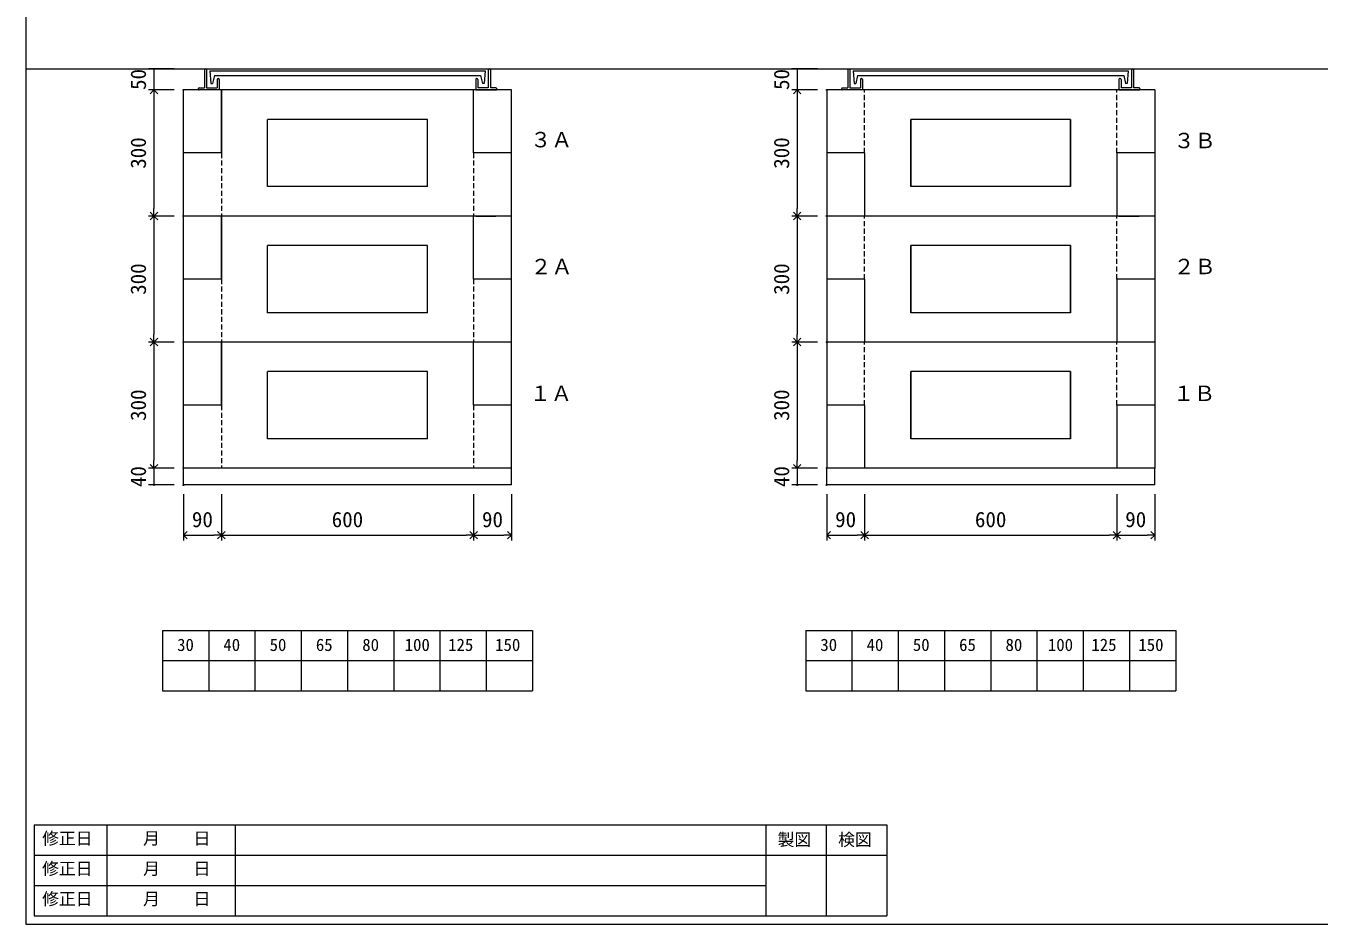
# Model space of a CAD drawing. Units: millimetres, scale not verified. Extents: x -4890 to 18490, y -2301 to 2302.
# Drawn here: x -1230 to 1846, y -1973 to 164 of the extents above; entities that cross this region are included whole.
import ezdxf
from ezdxf.enums import TextEntityAlignment as Align

# ---------------------------------------------------------------- set-up
doc = ezdxf.new("R2010")
doc.units = ezdxf.units.MM
doc.header["$LTSCALE"] = 10
doc.header["$PDMODE"] = 32
doc.header["$PDSIZE"] = 2
for name, pattern in [('DASHED1', [1.8, 1.2, -0.6]), ('USER2', [50.8, 31.75, -6.35, 6.35, -6.35]), ('USER5', [3.185, 0.01, -3.175])]:
    doc.linetypes.add(name, pattern=pattern)
for name, color, linetype, lineweight in [('0-1_Defpoints', 7, 'USER2', 5), ('0-2_waku', 7, 'Continuous', 18), ('0-3_gaikei', 7, 'Continuous', 18), ('0-4_kakure', 7, 'USER5', 18), ('0-5_sunpou', 7, 'Continuous', 5), ('0-8_uchigawa', 6, 'Continuous', 18), ('0-A_futa', 3, 'Continuous', 18), ('0-B_GL', 4, 'Continuous', 18), ('0-D_文字１', 7, 'Continuous', 18)]:
    doc.layers.add(name, color=color, linetype=linetype, lineweight=lineweight)
doc.styles.add('ＭＳ ゴシック', font='')
doc.styles.get('ＭＳ ゴシック').set_extended_font_data('MS Gothic')

# ---------------------------------------------------------------- blocks, each defined once
blk = doc.blocks.new('_Open90')
at = {"layer": '0-5_sunpou'}
blk.add_line((0, 0), (-1, 0), dxfattribs=at)
blk.add_lwpolyline([(-0.5, 0.5), (0, 0), (-0.5, -0.5)], dxfattribs=at)
blk = doc.blocks.new('D70')
at = {"layer": '0-1_Defpoints'}
for p in [(592.32, 2214.36), (522.02, 1914.36), (592.32, 1914.36)]:
    blk.add_point(p, dxfattribs=at)
at = {"layer": '0-5_sunpou'}
for p, q in [((570.32, 2214.36), (509.02, 2214.36)), ((522.02, 2196.36), (522.02, 1932.36)), ((570.32, 1914.36), (509.02, 1914.36))]:
    blk.add_line(p, q, dxfattribs=at)
at = {"layer": '0-5_sunpou', "xscale": 18, "yscale": 18}
for p, rotation in [((522.02, 2214.36), 90), ((522.02, 1914.36), 270)]:
    blk.add_blockref('_Open90', p, dxfattribs=dict(at, rotation=rotation))
at = {"layer": '0-5_sunpou', "style": 'ＭＳ ゴシック'}
blk.add_text('300', height=36.66, rotation=90, dxfattribs=at).set_placement((514.02, 2026.86), align=Align.BOTTOM_LEFT)
blk = doc.blocks.new('D71')
at = {"layer": '0-1_Defpoints'}
for p in [(592.32, 1614.36), (522.02, 1314.36), (592.32, 1314.36)]:
    blk.add_point(p, dxfattribs=at)
at = {"layer": '0-5_sunpou'}
for p, q in [((570.32, 1614.36), (509.02, 1614.36)), ((522.02, 1596.36), (522.02, 1332.36)), ((570.32, 1314.36), (509.02, 1314.36))]:
    blk.add_line(p, q, dxfattribs=at)
at = {"layer": '0-5_sunpou', "xscale": 18, "yscale": 18}
for p, rotation in [((522.02, 1614.36), 90), ((522.02, 1314.36), 270)]:
    blk.add_blockref('_Open90', p, dxfattribs=dict(at, rotation=rotation))
at = {"layer": '0-5_sunpou', "style": 'ＭＳ ゴシック'}
blk.add_text('300', height=36.66, rotation=90, dxfattribs=at).set_placement((514.02, 1426.86), align=Align.BOTTOM_LEFT)
blk = doc.blocks.new('D72')
at = {"layer": '0-1_Defpoints'}
for p in [(2122.32, 2214.36), (2052.02, 1914.36), (2122.32, 1914.36)]:
    blk.add_point(p, dxfattribs=at)
at = {"layer": '0-5_sunpou'}
for p, q in [((2100.32, 2214.36), (2039.02, 2214.36)), ((2052.02, 2196.36), (2052.02, 1932.36)), ((2100.32, 1914.36), (2039.02, 1914.36))]:
    blk.add_line(p, q, dxfattribs=at)
at = {"layer": '0-5_sunpou', "xscale": 18, "yscale": 18}
for p, rotation in [((2052.02, 2214.36), 90), ((2052.02, 1914.36), 270)]:
    blk.add_blockref('_Open90', p, dxfattribs=dict(at, rotation=rotation))
at = {"layer": '0-5_sunpou', "style": 'ＭＳ ゴシック'}
blk.add_text('300', height=36.66, rotation=90, dxfattribs=at).set_placement((2044.02, 2026.86), align=Align.BOTTOM_LEFT)
blk = doc.blocks.new('D73')
at = {"layer": '0-1_Defpoints'}
for p in [(2122.32, 1614.36), (2052.02, 1314.36), (2122.32, 1314.36)]:
    blk.add_point(p, dxfattribs=at)
at = {"layer": '0-5_sunpou'}
for p, q in [((2100.32, 1614.36), (2039.02, 1614.36)), ((2052.02, 1596.36), (2052.02, 1332.36)), ((2100.32, 1314.36), (2039.02, 1314.36))]:
    blk.add_line(p, q, dxfattribs=at)
at = {"layer": '0-5_sunpou', "xscale": 18, "yscale": 18}
for p, rotation in [((2052.02, 1614.36), 90), ((2052.02, 1314.36), 270)]:
    blk.add_blockref('_Open90', p, dxfattribs=dict(at, rotation=rotation))
at = {"layer": '0-5_sunpou', "style": 'ＭＳ ゴシック'}
blk.add_text('300', height=36.66, rotation=90, dxfattribs=at).set_placement((2044.02, 1426.86), align=Align.BOTTOM_LEFT)
blk = doc.blocks.new('D65')
at = {"layer": '0-1_Defpoints'}
for p in [(592.32, 1914.36), (522.02, 1614.36), (592.32, 1614.36)]:
    blk.add_point(p, dxfattribs=at)
at = {"layer": '0-5_sunpou'}
for p, q in [((570.32, 1914.36), (509.02, 1914.36)), ((522.02, 1896.36), (522.02, 1632.36)), ((570.32, 1614.36), (509.02, 1614.36))]:
    blk.add_line(p, q, dxfattribs=at)
at = {"layer": '0-5_sunpou', "xscale": 18, "yscale": 18}
for p, rotation in [((522.02, 1914.36), 90), ((522.02, 1614.36), 270)]:
    blk.add_blockref('_Open90', p, dxfattribs=dict(at, rotation=rotation))
at = {"layer": '0-5_sunpou', "style": 'ＭＳ ゴシック'}
blk.add_text('300', height=36.66, rotation=90, dxfattribs=at).set_placement((514.02, 1726.86), align=Align.BOTTOM_LEFT)
blk = doc.blocks.new('D66')
at = {"layer": '0-1_Defpoints'}
for p in [(2122.32, 1914.36), (2052.02, 1614.36), (2122.32, 1614.36)]:
    blk.add_point(p, dxfattribs=at)
at = {"layer": '0-5_sunpou'}
for p, q in [((2100.32, 1914.36), (2039.02, 1914.36)), ((2052.02, 1896.36), (2052.02, 1632.36)), ((2100.32, 1614.36), (2039.02, 1614.36))]:
    blk.add_line(p, q, dxfattribs=at)
at = {"layer": '0-5_sunpou', "xscale": 18, "yscale": 18}
for p, rotation in [((2052.02, 1914.36), 90), ((2052.02, 1614.36), 270)]:
    blk.add_blockref('_Open90', p, dxfattribs=dict(at, rotation=rotation))
at = {"layer": '0-5_sunpou', "style": 'ＭＳ ゴシック'}
blk.add_text('300', height=36.66, rotation=90, dxfattribs=at).set_placement((2044.02, 1726.86), align=Align.BOTTOM_LEFT)
blk = doc.blocks.new('D61')
at = {"layer": '0-1_Defpoints'}
for p in [(592.32, 1314.36), (522.02, 1274.36), (592.32, 1274.36)]:
    blk.add_point(p, dxfattribs=at)
at = {"layer": '0-5_sunpou'}
for p, q in [((570.32, 1314.36), (509.02, 1314.36)), ((522.02, 1314.36), (522.02, 1274.36)), ((570.32, 1274.36), (509.02, 1274.36))]:
    blk.add_line(p, q, dxfattribs=at)
at = {"layer": '0-5_sunpou', "style": 'ＭＳ ゴシック'}
blk.add_text('40', height=36.66, rotation=90, dxfattribs=at).set_placement((514.02, 1269.36), align=Align.BOTTOM_LEFT)
blk = doc.blocks.new('D62')
at = {"layer": '0-1_Defpoints'}
for p in [(2122.32, 1314.36), (2052.02, 1274.36), (2122.32, 1274.36)]:
    blk.add_point(p, dxfattribs=at)
at = {"layer": '0-5_sunpou'}
for p, q in [((2100.32, 1314.36), (2039.02, 1314.36)), ((2052.02, 1314.36), (2052.02, 1274.36)), ((2100.32, 1274.36), (2039.02, 1274.36))]:
    blk.add_line(p, q, dxfattribs=at)
at = {"layer": '0-5_sunpou', "style": 'ＭＳ ゴシック'}
blk.add_text('40', height=36.66, rotation=90, dxfattribs=at).set_placement((2044.02, 1269.36), align=Align.BOTTOM_LEFT)

msp = doc.modelspace()

# ---------------------------------------------------------------- linework, layer by layer
at = {"layer": '0-2_waku'}
for p, q in [((-1230, 2301.53), (-1230, -1973.47)), ((-905, -1274.47), (-905, -1418.47)), ((-905, -1274.47), (-905, -1418.47)), ((-905, -1274.47), (-905, -1418.47)), ((-905, -1274.47), (-905, -1418.47)), ((-905, -1274.47), (-25, -1274.47)), ((-795, -1274.47), (-795, -1418.47)), ((-685, -1274.47), (-685, -1418.47)), ((-685, -1274.47), (-685, -1418.47)), ((-575, -1274.47), (-575, -1418.47)), ((-465, -1274.47), (-465, -1418.47)), ((-355, -1274.47), (-355, -1418.47)), ((-245, -1274.47), (-245, -1418.47)), ((-135, -1274.47), (-135, -1418.47)), ((-25, -1274.47), (-25, -1418.47)), ((625, -1274.47), (625, -1418.47)), ((625, -1274.47), (625, -1418.47)), ((625, -1274.47), (625, -1418.47)), ((625, -1274.47), (625, -1418.47)), ((625, -1274.47), (1505, -1274.47)), ((735, -1274.47), (735, -1418.47)), ((845, -1274.47), (845, -1418.47)), ((845, -1274.47), (845, -1418.47)), ((955, -1274.47), (955, -1418.47)), ((1065, -1274.47), (1065, -1418.47)), ((1175, -1274.47), (1175, -1418.47)), ((1285, -1274.47), (1285, -1418.47)), ((1395, -1274.47), (1395, -1418.47)), ((1505, -1274.47), (1505, -1418.47)), ((-905, -1346.47), (-25, -1346.47)), ((625, -1346.47), (1505, -1346.47)), ((-905, -1418.47), (-25, -1418.47)), ((625, -1418.47), (1505, -1418.47)), ((-1210, -1737.47), (-1210, -1953.47)), ((-1210, -1737.47), (-1210, -1953.47)), ((-1210, -1737.47), (818, -1737.47)), ((-1037.5, -1737.47), (-1037.5, -1953.47)), ((-732.5, -1737.47), (-732.5, -1953.47)), ((-732.5, -1737.47), (-732.5, -1953.47)), ((530, -1737.47), (530, -1953.47)), ((530, -1737.47), (530, -1953.47)), ((674, -1737.47), (674, -1953.47)), ((818, -1737.47), (818, -1953.47)), ((-1210, -1809.47), (818, -1809.47)), ((-1210, -1881.47), (530, -1881.47)), ((-1210, -1953.47), (818, -1953.47)), ((-1230, -1973.47), (4890, -1973.47)), ((-1230, -1973.47), (4890, -1973.47)), ((-1230, -1973.47), (4890, -1973.47))]:
    msp.add_line(p, q, dxfattribs=at)
at = {"layer": '0-3_gaikei'}
for p, q in [((-75, 11.53), (-855, 11.53)), ((-855, -138.47), (-855, 11.53)), ((-165, -138.47), (-165, 11.53)), ((-75, -138.47), (-75, 11.53)), ((1455, 11.53), (675, 11.53)), ((1455, 11.53), (675, 11.53)), ((1455, 11.53), (675, 11.53)), ((1455, 11.53), (675, 11.53)), ((675, 11.53), (675, -138.47)), ((675, 11.53), (675, -138.47)), ((1365, 11.53), (765, 11.53)), ((1455, 11.53), (1455, -138.47)), ((-855, -288.47), (-855, -138.47)), ((-75, -138.47), (-165, -138.47)), ((-75, -288.47), (-75, -138.47)), ((-75, -288.47), (-75, -138.47)), ((765, -138.47), (675, -138.47)), ((675, -138.47), (675, -288.47)), ((765, -138.47), (765, -288.47)), ((765, -138.47), (765, -288.47)), ((1365, -138.47), (1365, -288.47)), ((1455, -138.47), (1455, -288.47)), ((-75, -288.47), (-855, -288.47)), ((-75, -288.47), (-855, -288.47)), ((-855, -438.47), (-855, -288.47)), ((-165, -288.47), (-765, -288.47)), ((-165, -438.47), (-165, -288.47)), ((-75, -438.47), (-75, -288.47)), ((1455, -288.47), (675, -288.47)), ((1455, -288.47), (675, -288.47)), ((1455, -288.47), (675, -288.47)), ((1455, -288.47), (675, -288.47)), ((1455, -288.47), (675, -288.47)), ((1455, -288.47), (675, -288.47)), ((1455, -288.47), (675, -288.47)), ((1455, -288.47), (675, -288.47)), ((1455, -288.47), (675, -288.47)), ((1455, -288.47), (675, -288.47)), ((675, -288.47), (675, -438.47)), ((675, -288.47), (675, -438.47)), ((1365, -288.47), (765, -288.47)), ((1365, -288.47), (765, -288.47)), ((1365, -288.47), (765, -288.47)), ((1455, -288.47), (1455, -438.47)), ((-855, -588.47), (-855, -438.47)), ((-75, -438.47), (-165, -438.47)), ((-75, -588.47), (-75, -438.47)), ((-75, -588.47), (-75, -438.47)), ((765, -438.47), (675, -438.47)), ((675, -438.47), (675, -588.47)), ((765, -438.47), (765, -588.47)), ((765, -438.47), (765, -588.47)), ((1365, -438.47), (1365, -588.47)), ((1455, -438.47), (1455, -588.47)), ((-855, -738.47), (-855, -588.47)), ((-75, -588.47), (-855, -588.47)), ((-765, -588.47), (-765, -738.47)), ((-165, -588.47), (-765, -588.47)), ((-165, -738.47), (-165, -588.47)), ((-75, -738.47), (-75, -588.47)), ((675, -588.47), (675, -738.47)), ((675, -588.47), (675, -738.47)), ((1455, -588.47), (675, -588.47)), ((1455, -588.47), (675, -588.47)), ((1455, -588.47), (675, -588.47)), ((1455, -588.47), (675, -588.47)), ((1455, -588.47), (675, -588.47)), ((1455, -588.47), (675, -588.47)), ((1365, -588.47), (765, -588.47)), ((1365, -588.47), (765, -588.47)), ((1455, -588.47), (1455, -738.47)), ((1455, -588.47), (1455, -738.47)), ((-855, -888.47), (-855, -738.47)), ((-855, -888.47), (-855, -738.47)), ((-765, -738.47), (-855, -738.47)), ((-75, -888.47), (-75, -738.47)), ((765, -738.47), (675, -738.47)), ((675, -738.47), (675, -888.47)), ((765, -738.47), (765, -888.47)), ((765, -738.47), (765, -888.47)), ((1365, -738.47), (1365, -888.47)), ((1455, -738.47), (1365, -738.47)), ((1455, -738.47), (1455, -888.47)), ((-75, -888.47), (-855, -888.47)), ((-855, -928.47), (-855, -888.47)), ((-75, -888.47), (-855, -888.47)), ((-75, -888.47), (-855, -888.47)), ((-75, -928.47), (-75, -888.47)), ((1455, -888.47), (675, -888.47)), ((1455, -888.47), (675, -888.47)), ((1455, -888.47), (675, -888.47)), ((1455, -888.47), (675, -888.47)), ((675, -928.47), (675, -888.47)), ((1455, -888.47), (675, -888.47)), ((1455, -888.47), (675, -888.47)), ((1365, -888.47), (765, -888.47)), ((1455, -928.47), (1455, -888.47)), ((-75, -928.47), (-855, -928.47)), ((-75, -928.47), (-855, -928.47)), ((1455, -928.47), (675, -928.47)), ((1455, -928.47), (675, -928.47))]:
    msp.add_line(p, q, dxfattribs=at)
for points in [[(-765, 11.53), (-765, -138.47), (-855, -138.47)], [(-765, 11.53), (-765, -138.47), (-765, 11.53)], [(1455, 11.53), (1455, -138.47), (1365, -138.47)], [(-75, -288.47), (-855, -288.47), (-855, -138.47)], [(-765, -288.47), (-765, -438.47), (-855, -438.47)], [(-765, -288.47), (-765, -438.47), (-765, -288.47)], [(1455, -288.47), (1455, -438.47), (1365, -438.47)], [(-75, -588.47), (-855, -588.47), (-855, -438.47)], [(-765, -588.47), (-765, -738.47), (-765, -588.47)], [(-75, -888.47), (-75, -738.47), (-165, -738.47)]]:
    msp.add_lwpolyline(points, dxfattribs=at)
at = {"layer": '0-4_kakure', "linetype": 'DASHED1', "lineweight": 5}
for p, q in [((765, -138.47), (765, 11.53)), ((1365, -138.47), (1365, 11.53)), ((-765, -138.47), (-765, -288.47)), ((-165, -138.47), (-165, -288.47)), ((765, -438.47), (765, -288.47)), ((1365, -438.47), (1365, -288.47)), ((-765, -438.47), (-765, -588.47)), ((-165, -438.47), (-165, -588.47)), ((765, -738.47), (765, -588.47)), ((1365, -738.47), (1365, -588.47)), ((-765, -738.47), (-765, -888.47)), ((-165, -738.47), (-165, -888.47))]:
    msp.add_line(p, q, dxfattribs=at)
at = {"layer": '0-5_sunpou'}
for p, q in [((-877, 61.53), (-938.3, 61.53)), ((-925.3, 61.53), (-925.3, 11.53)), ((653, 61.53), (591.7, 61.53)), ((604.7, 61.53), (604.7, 11.53)), ((-877, 11.53), (-938.3, 11.53)), ((653, 11.53), (591.7, 11.53)), ((-877, -288.47), (-938.3, -288.47)), ((653, -288.47), (591.7, -288.47)), ((-855, -950.47), (-855, -1060.91)), ((-765, -950.47), (-765, -1060.91)), ((-765, -950.47), (-765, -1060.91)), ((-165, -950.47), (-165, -1060.91)), ((-165, -950.47), (-165, -1060.91)), ((-75, -950.47), (-75, -1060.91)), ((675, -950.47), (675, -1060.91)), ((765, -950.47), (765, -1060.91)), ((765, -950.47), (765, -1060.91)), ((1365, -950.47), (1365, -1060.91)), ((1365, -950.47), (1365, -1060.91)), ((1455, -950.47), (1455, -1060.91)), ((-837, -1047.91), (-783, -1047.91)), ((-747, -1047.91), (-183, -1047.91)), ((-147, -1047.91), (-93, -1047.91)), ((693, -1047.91), (747, -1047.91)), ((783, -1047.91), (1347, -1047.91)), ((1383, -1047.91), (1437, -1047.91))]:
    msp.add_line(p, q, dxfattribs=at)
at = {"layer": '0-8_uchigawa'}
for p, q in [((-655, -218.47), (-655, -58.47)), ((-275, -58.47), (-655, -58.47)), ((-275, -218.47), (-275, -58.47)), ((875, -218.47), (875, -58.47)), ((1255, -58.47), (875, -58.47)), ((1255, -58.47), (875, -58.47)), ((1255, -58.47), (875, -58.47)), ((1255, -218.47), (1255, -58.47)), ((-275, -218.47), (-655, -218.47)), ((1255, -218.47), (875, -218.47)), ((1255, -218.47), (875, -218.47)), ((1255, -218.47), (875, -218.47)), ((-655, -518.47), (-655, -358.47)), ((-275, -358.47), (-655, -358.47)), ((-275, -518.47), (-275, -358.47)), ((875, -518.47), (875, -358.47)), ((1255, -358.47), (875, -358.47)), ((1255, -358.47), (875, -358.47)), ((1255, -358.47), (875, -358.47)), ((1255, -518.47), (1255, -358.47)), ((-275, -518.47), (-655, -518.47)), ((1255, -518.47), (875, -518.47)), ((1255, -518.47), (875, -518.47)), ((1255, -518.47), (875, -518.47)), ((-275, -658.47), (-655, -658.47)), ((-655, -818.47), (-655, -658.47)), ((-275, -818.47), (-275, -658.47)), ((875, -818.47), (875, -658.47)), ((1255, -658.47), (875, -658.47)), ((1255, -658.47), (1255, -818.47)), ((1255, -818.47), (1255, -658.47)), ((-275, -818.47), (-655, -818.47)), ((1255, -818.47), (875, -818.47)), ((1255, -818.47), (875, -818.47))]:
    msp.add_line(p, q, dxfattribs=at)
for points in [[(875, -58.47), (875, -218.47), (875, -58.47)], [(1255, -58.47), (1255, -218.47), (1255, -58.47)], [(875, -358.47), (875, -518.47), (875, -358.47)], [(1255, -358.47), (1255, -518.47), (1255, -358.47)], [(1255, -658.47), (875, -658.47), (875, -818.47)]]:
    msp.add_lwpolyline(points, dxfattribs=at)
at = {"layer": '0-A_futa'}
for p, q in [((-803, 61.53), (-800, 61.53)), ((-800, 61.53), (-800, 16.53)), ((-130, 61.53), (-130, 16.53)), ((-130, 61.53), (-127, 61.53)), ((727, 61.53), (730, 61.53)), ((730, 61.53), (730, 16.53)), ((1400, 61.53), (1400, 16.53)), ((1400, 61.53), (1403, 61.53)), ((-805, 59.53), (-805, 16.53)), ((-792.19, 57.03), (-137.86, 57.03)), ((-792.19, 57.03), (-789.7, 27.03)), ((-781.67, 46.03), (-785.99, 27.03)), ((-781.67, 46.03), (-148.33, 46.03)), ((-775, 36.53), (-775, 16.53)), ((-773, 38.53), (-772, 38.53)), ((-770, 36.53), (-770, 11.53)), ((-160, 36.53), (-160, 11.53)), ((-157, 38.53), (-158, 38.53)), ((-155, 36.53), (-155, 16.53)), ((-148.33, 46.03), (-144.01, 27.03)), ((-137.86, 57.03), (-140.11, 27.03)), ((-125, 59.53), (-125, 16.53)), ((725, 59.53), (725, 16.53)), ((737.81, 57.03), (1392.14, 57.03)), ((737.81, 57.03), (740.3, 27.03)), ((748.33, 46.03), (744.01, 27.03)), ((748.33, 46.03), (1381.67, 46.03)), ((755, 36.53), (755, 16.53)), ((757, 38.53), (758, 38.53)), ((760, 36.53), (760, 11.53)), ((1370, 36.53), (1370, 11.53)), ((1373, 38.53), (1372, 38.53)), ((1375, 36.53), (1375, 16.53)), ((1381.67, 46.03), (1385.99, 27.03)), ((1392.14, 57.03), (1389.89, 27.03)), ((1405, 59.53), (1405, 16.53)), ((-820, 14.53), (-820, 13.53)), ((-818, 16.53), (-805, 16.53)), ((-770, 11.53), (-818, 11.53)), ((-800, 16.53), (-775, 16.53)), ((-789.7, 27.03), (-785.99, 27.03)), ((-160, 11.53), (-112, 11.53)), ((-130, 16.53), (-155, 16.53)), ((-140.11, 27.03), (-144.01, 27.03)), ((-112, 16.53), (-125, 16.53)), ((-110, 14.53), (-110, 13.53)), ((710, 14.53), (710, 13.53)), ((712, 16.53), (725, 16.53)), ((760, 11.53), (712, 11.53)), ((730, 16.53), (755, 16.53)), ((740.3, 27.03), (744.01, 27.03)), ((1370, 11.53), (1418, 11.53)), ((1400, 16.53), (1375, 16.53)), ((1389.89, 27.03), (1385.99, 27.03)), ((1418, 16.53), (1405, 16.53)), ((1420, 14.53), (1420, 13.53)), ((-770, -288.47), (-818, -288.47)), ((-160, -288.47), (-112, -288.47)), ((760, -288.47), (712, -288.47)), ((1370, -288.47), (1418, -288.47))]:
    msp.add_line(p, q, dxfattribs=at)
for centre, start, end in [((-803, 59.53), 90, 180), ((-127, 59.53), 0, 90), ((727, 59.53), 90, 180), ((1403, 59.53), 0, 90), ((-773, 36.53), 90, 180), ((-772, 36.53), 0, 90), ((-158, 36.53), 90, 180), ((-157, 36.53), 0, 90), ((757, 36.53), 90, 180), ((758, 36.53), 0, 90), ((1372, 36.53), 90, 180), ((1373, 36.53), 0, 90), ((-818, 14.53), 90, 180), ((-818, 13.53), 180, 270), ((-112, 14.53), 0, 90), ((-112, 13.53), 270, 0), ((712, 14.53), 90, 180), ((712, 13.53), 180, 270), ((1418, 14.53), 0, 90), ((1418, 13.53), 270, 0)]:
    msp.add_arc(centre, 2, start, end, dxfattribs=at)
at = {"layer": '0-B_GL'}
msp.add_line((-1230, 61.53), (4890, 61.53), dxfattribs=at)

# ---------------------------------------------------------------- block references
at = {"layer": '0-5_sunpou'}
for name in ['D70', 'D72', 'D65', 'D66', 'D71', 'D73', 'D61', 'D62']:
    msp.add_blockref(name, (-1447.32, -2202.83), dxfattribs=at)
at = {"layer": '0-5_sunpou', "xscale": 18, "yscale": 18, "rotation": 180}
for p in [(-855, -1047.91), (-765, -1047.91), (-165, -1047.91), (675, -1047.91), (765, -1047.91), (1365, -1047.91)]:
    msp.add_blockref('_Open90', p, dxfattribs=at)
at = {"layer": '0-5_sunpou', "xscale": 18, "yscale": 18}
for p in [(-765, -1047.91), (-165, -1047.91), (-75, -1047.91), (765, -1047.91), (1365, -1047.91), (1455, -1047.91)]:
    msp.add_blockref('_Open90', p, dxfattribs=at)

# ---------------------------------------------------------------- texts
at = {"layer": '0-5_sunpou', "style": 'ＭＳ ゴシック'}
for p in [(-933.3, 11.53), (596.7, 11.53)]:
    msp.add_text('50', height=36.66, rotation=90, dxfattribs=at).set_placement(p, align=Align.BOTTOM_LEFT)
for s, p in [('90', (-835, -1039.91)), ('600', (-502.5, -1039.91)), ('90', (-145, -1039.91)), ('90', (695, -1039.91)), ('600', (1027.5, -1039.91)), ('90', (1385, -1039.91))]:
    msp.add_text(s, height=36.66, dxfattribs=at).set_placement(p, align=Align.BOTTOM_LEFT)
at = {"layer": '0-D_文字１', "style": 'ＭＳ ゴシック'}
for s, height, p in [('３Ａ', 36.66, (-30.3, -136.09)), ('３Ｂ', 36.66, (1500.07, -138.19)), ('２Ａ', 36.66, (-29.73, -437.91)), ('２Ｂ', 36.66, (1500.15, -437.91)), ('１Ａ', 36.66, (-31.05, -739.77)), ('１Ｂ', 36.66, (1498.83, -739.77)), ('30', 29.33, (-870.23, -1332.28)), ('40', 29.33, (-760.23, -1332.28)), ('50', 29.33, (-650.23, -1332.28)), ('65', 29.33, (-540.23, -1332.28)), ('80', 29.33, (-429.82, -1332.28)), ('100', 29.33, (-328.95, -1332.28)), ('125', 29.33, (-225.56, -1332.28)), ('150', 29.33, (-113.8, -1332.28)), ('30', 29.33, (659.77, -1332.28)), ('40', 29.33, (769.77, -1332.28)), ('50', 29.33, (879.77, -1332.28)), ('65', 29.33, (989.77, -1332.28)), ('80', 29.33, (1100.18, -1332.28)), ('100', 29.33, (1201.05, -1332.28)), ('125', 29.33, (1304.44, -1332.28)), ('150', 29.33, (1416.2, -1332.28)), ('修正日', 29.33, (-1191.35, -1792.76)), ('\u3000\u3000月\u3000\u3000日', 29.33, (-1031.2, -1792.76)), ('製図', 29.33, (558.06, -1795.72)), ('検図', 29.33, (702.06, -1795.72)), ('修正日', 29.33, (-1191.35, -1864.76)), ('\u3000\u3000月\u3000\u3000日', 29.33, (-1031.2, -1864.76)), ('修正日', 29.33, (-1191.35, -1936.76)), ('\u3000\u3000月\u3000\u3000日', 29.33, (-1031.2, -1936.76))]:
    msp.add_text(s, height=height, dxfattribs=at).set_placement(p, align=Align.BOTTOM_LEFT)

doc.saveas('drawing.dxf')
